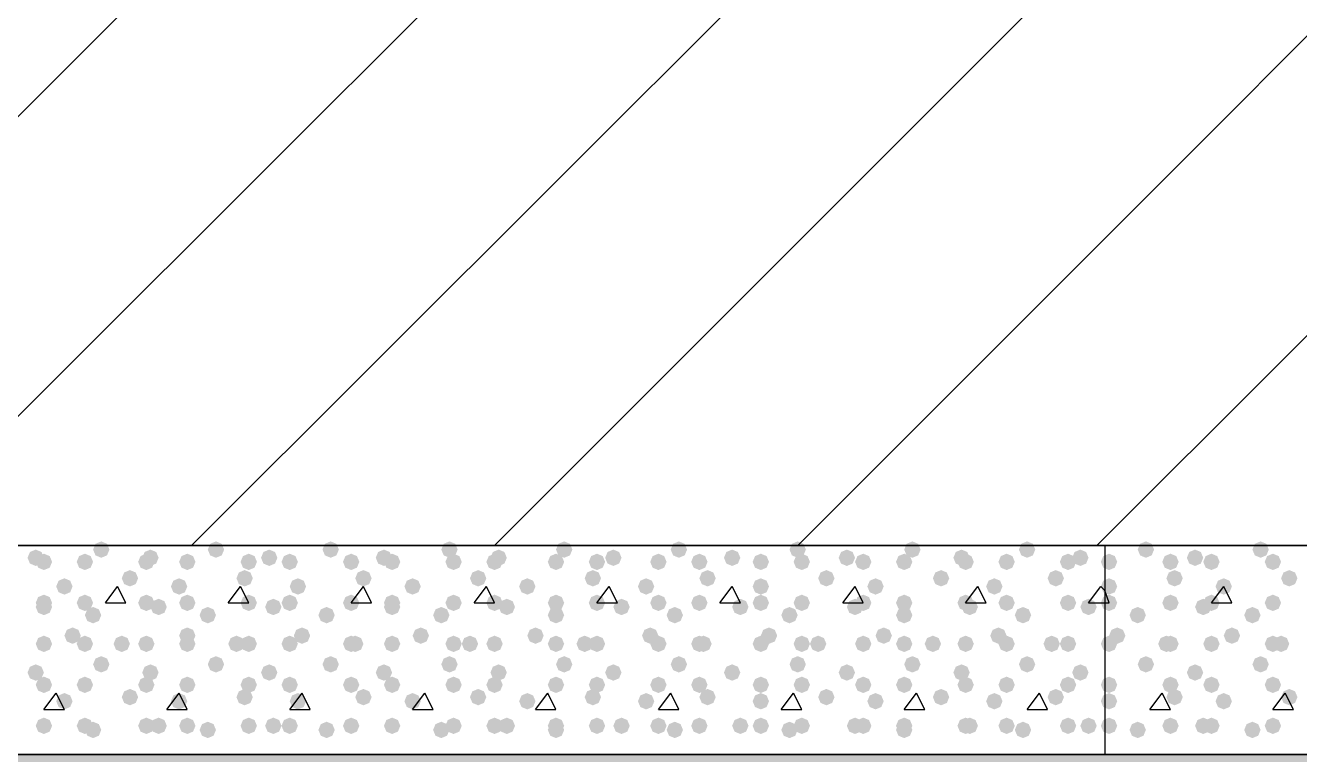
# Model space of a CAD drawing. Header units: millimetres. Extents: x 0 to 420, y 0 to 297.
# Drawn here: x 203.9 to 217.06, y 177.93 to 185.46 of the extents above; entities that cross this region are included whole.
import ezdxf

# ---------------------------------------------------------------- set-up
doc = ezdxf.new("R2010")
doc.units = ezdxf.units.MM
doc.layers.get('0').update_dxf_attribs({"linetype": 'CONTINUOUS'})

msp = doc.modelspace()

# ---------------------------------------------------------------- hatches: boundary and pattern name
at = {"true_color": 0x0000ff}
h = msp.add_hatch(color=0, dxfattribs=at)
edge = h.paths.add_edge_path(flags=0)
edge.add_line((205.613, 180.086), (224.705333, 199.136))
at = {"true_color": 0x000008}
for points in [[(204.766333, 180.043667), (204.741462, 179.983871), (204.681667, 179.959), (204.621871, 179.983871), (204.597, 180.043667), (204.621871, 180.103462), (204.681667, 180.128333), (204.741462, 180.103463)], [(205.951667, 180.043667), (205.926796, 179.983871), (205.867, 179.959), (205.807204, 179.983871), (205.782333, 180.043667), (205.807204, 180.103462), (205.867, 180.128333), (205.926796, 180.103463)], [(207.137, 180.043667), (207.112129, 179.983871), (207.052333, 179.959), (206.992538, 179.983871), (206.967667, 180.043667), (206.992537, 180.103462), (207.052333, 180.128333), (207.112129, 180.103463)], [(208.364667, 180.043667), (208.339796, 179.983871), (208.28, 179.959), (208.220204, 179.983871), (208.195333, 180.043667), (208.220204, 180.103462), (208.28, 180.128333), (208.339796, 180.103463)], [(209.55, 180.043667), (209.525129, 179.983871), (209.465333, 179.959), (209.405538, 179.983871), (209.380667, 180.043667), (209.405537, 180.103462), (209.465333, 180.128333), (209.525129, 180.103463)], [(210.735333, 180.043667), (210.710462, 179.983871), (210.650667, 179.959), (210.590871, 179.983871), (210.566, 180.043667), (210.590871, 180.103462), (210.650667, 180.128333), (210.710462, 180.103463)], [(211.963, 180.043667), (211.938129, 179.983871), (211.878333, 179.959), (211.818537, 179.983871), (211.793667, 180.043667), (211.818537, 180.103462), (211.878333, 180.128333), (211.938129, 180.103463)], [(213.148333, 180.043667), (213.123462, 179.983871), (213.063667, 179.959), (213.003871, 179.983871), (212.979, 180.043667), (213.003871, 180.103462), (213.063667, 180.128333), (213.123462, 180.103463)], [(214.333667, 180.043667), (214.308796, 179.983871), (214.249, 179.959), (214.189204, 179.983871), (214.164333, 180.043667), (214.189204, 180.103462), (214.249, 180.128333), (214.308796, 180.103463)], [(204.089, 179.959), (204.064129, 179.899204), (204.004333, 179.874333), (203.944538, 179.899204), (203.919667, 179.959), (203.944537, 180.018796), (204.004333, 180.043667), (204.064129, 180.018796)], [(204.173667, 179.916667), (204.148796, 179.856871), (204.089, 179.832), (204.029204, 179.856871), (204.004333, 179.916667), (204.029204, 179.976462), (204.089, 180.001333), (204.148796, 179.976463)], [(204.597, 179.916667), (204.572129, 179.856871), (204.512333, 179.832), (204.452538, 179.856871), (204.427667, 179.916667), (204.452537, 179.976462), (204.512333, 180.001333), (204.572129, 179.976463)], [(205.232, 179.916667), (205.207129, 179.856871), (205.147333, 179.832), (205.087538, 179.856871), (205.062667, 179.916667), (205.087537, 179.976462), (205.147333, 180.001333), (205.207129, 179.976463)], [(205.274333, 179.959), (205.249462, 179.899204), (205.189667, 179.874333), (205.129871, 179.899204), (205.105, 179.959), (205.129871, 180.018796), (205.189667, 180.043667), (205.249462, 180.018796)], [(205.655333, 179.916667), (205.630462, 179.856871), (205.570667, 179.832), (205.510871, 179.856871), (205.486, 179.916667), (205.510871, 179.976462), (205.570667, 180.001333), (205.630462, 179.976463)], [(206.290333, 179.916667), (206.265462, 179.856871), (206.205667, 179.832), (206.145871, 179.856871), (206.121, 179.916667), (206.145871, 179.976462), (206.205667, 180.001333), (206.265462, 179.976463)], [(206.502, 179.959), (206.477129, 179.899204), (206.417333, 179.874333), (206.357537, 179.899204), (206.332667, 179.959), (206.357537, 180.018796), (206.417333, 180.043667), (206.477129, 180.018796)], [(206.713667, 179.916667), (206.688796, 179.856871), (206.629, 179.832), (206.569204, 179.856871), (206.544333, 179.916667), (206.569204, 179.976462), (206.629, 180.001333), (206.688796, 179.976463)], [(207.348667, 179.916667), (207.323796, 179.856871), (207.264, 179.832), (207.204204, 179.856871), (207.179333, 179.916667), (207.204204, 179.976462), (207.264, 180.001333), (207.323796, 179.976463)], [(207.687333, 179.959), (207.662463, 179.899204), (207.602667, 179.874333), (207.542871, 179.899204), (207.518, 179.959), (207.542871, 180.018796), (207.602667, 180.043667), (207.662462, 180.018796)], [(207.772, 179.916667), (207.747129, 179.856871), (207.687333, 179.832), (207.627537, 179.856871), (207.602667, 179.916667), (207.627537, 179.976462), (207.687333, 180.001333), (207.747129, 179.976463)], [(208.407, 179.916667), (208.382129, 179.856871), (208.322333, 179.832), (208.262538, 179.856871), (208.237667, 179.916667), (208.262537, 179.976462), (208.322333, 180.001333), (208.382129, 179.976463)], [(208.830333, 179.916667), (208.805462, 179.856871), (208.745667, 179.832), (208.685871, 179.856871), (208.661, 179.916667), (208.685871, 179.976462), (208.745667, 180.001333), (208.805462, 179.976463)], [(208.872667, 179.959), (208.847796, 179.899204), (208.788, 179.874333), (208.728204, 179.899204), (208.703333, 179.959), (208.728204, 180.018796), (208.788, 180.043667), (208.847796, 180.018796)], [(209.465333, 179.916667), (209.440462, 179.856871), (209.380667, 179.832), (209.320871, 179.856871), (209.296, 179.916667), (209.320871, 179.976462), (209.380667, 180.001333), (209.440462, 179.976463)], [(209.888667, 179.916667), (209.863796, 179.856871), (209.804, 179.832), (209.744204, 179.856871), (209.719333, 179.916667), (209.744204, 179.976462), (209.804, 180.001333), (209.863796, 179.976463)], [(210.058, 179.959), (210.033129, 179.899204), (209.973333, 179.874333), (209.913538, 179.899204), (209.888667, 179.959), (209.913537, 180.018796), (209.973333, 180.043667), (210.033129, 180.018796)], [(210.523667, 179.916667), (210.498796, 179.856871), (210.439, 179.832), (210.379204, 179.856871), (210.354333, 179.916667), (210.379204, 179.976462), (210.439, 180.001333), (210.498796, 179.976463)], [(210.947, 179.916667), (210.922129, 179.856871), (210.862333, 179.832), (210.802538, 179.856871), (210.777667, 179.916667), (210.802537, 179.976462), (210.862333, 180.001333), (210.922129, 179.976463)], [(211.285667, 179.959), (211.260796, 179.899204), (211.201, 179.874333), (211.141204, 179.899204), (211.116333, 179.959), (211.141204, 180.018796), (211.201, 180.043667), (211.260796, 180.018796)], [(211.582, 179.916667), (211.557129, 179.856871), (211.497333, 179.832), (211.437537, 179.856871), (211.412667, 179.916667), (211.437537, 179.976462), (211.497333, 180.001333), (211.557129, 179.976463)], [(212.005333, 179.916667), (211.980462, 179.856871), (211.920667, 179.832), (211.860871, 179.856871), (211.836, 179.916667), (211.860871, 179.976462), (211.920667, 180.001333), (211.980462, 179.976463)], [(212.471, 179.959), (212.446129, 179.899204), (212.386333, 179.874333), (212.326538, 179.899204), (212.301667, 179.959), (212.326537, 180.018796), (212.386333, 180.043667), (212.446129, 180.018796)], [(212.640333, 179.916667), (212.615462, 179.856871), (212.555667, 179.832), (212.495871, 179.856871), (212.471, 179.916667), (212.495871, 179.976462), (212.555667, 180.001333), (212.615462, 179.976463)], [(213.063667, 179.916667), (213.038796, 179.856871), (212.979, 179.832), (212.919204, 179.856871), (212.894333, 179.916667), (212.919204, 179.976462), (212.979, 180.001333), (213.038796, 179.976463)], [(213.656333, 179.959), (213.631463, 179.899204), (213.571667, 179.874333), (213.511871, 179.899204), (213.487, 179.959), (213.511871, 180.018796), (213.571667, 180.043667), (213.631462, 180.018796)], [(213.698667, 179.916667), (213.673796, 179.856871), (213.614, 179.832), (213.554204, 179.856871), (213.529333, 179.916667), (213.554204, 179.976462), (213.614, 180.001333), (213.673796, 179.976463)], [(214.122, 179.916667), (214.097129, 179.856871), (214.037333, 179.832), (213.977537, 179.856871), (213.952667, 179.916667), (213.977537, 179.976462), (214.037333, 180.001333), (214.097129, 179.976463)], [(214.757, 179.916667), (214.732129, 179.856871), (214.672333, 179.832), (214.612537, 179.856871), (214.587667, 179.916667), (214.612537, 179.976462), (214.672333, 180.001333), (214.732129, 179.976463)], [(214.884, 179.959), (214.859129, 179.899204), (214.799333, 179.874333), (214.739538, 179.899204), (214.714667, 179.959), (214.739537, 180.018796), (214.799333, 180.043667), (214.859129, 180.018796)], [(204.385333, 179.662667), (204.360462, 179.602871), (204.300667, 179.578), (204.240871, 179.602871), (204.216, 179.662667), (204.240871, 179.722462), (204.300667, 179.747333), (204.360462, 179.722463)], [(205.062667, 179.747333), (205.037796, 179.687537), (204.978, 179.662667), (204.918204, 179.687537), (204.893333, 179.747333), (204.918204, 179.807129), (204.978, 179.832), (205.037796, 179.807129)], [(205.570667, 179.662667), (205.545796, 179.602871), (205.486, 179.578), (205.426204, 179.602871), (205.401333, 179.662667), (205.426204, 179.722462), (205.486, 179.747333), (205.545796, 179.722463)], [(206.248, 179.747333), (206.223129, 179.687537), (206.163333, 179.662667), (206.103538, 179.687537), (206.078667, 179.747333), (206.103537, 179.807129), (206.163333, 179.832), (206.223129, 179.807129)], [(206.798333, 179.662667), (206.773462, 179.602871), (206.713667, 179.578), (206.653871, 179.602871), (206.629, 179.662667), (206.653871, 179.722462), (206.713667, 179.747333), (206.773462, 179.722463)], [(207.475667, 179.747333), (207.450796, 179.687537), (207.391, 179.662667), (207.331204, 179.687537), (207.306333, 179.747333), (207.331204, 179.807129), (207.391, 179.832), (207.450796, 179.807129)], [(207.983667, 179.662667), (207.958796, 179.602871), (207.899, 179.578), (207.839204, 179.602871), (207.814333, 179.662667), (207.839204, 179.722462), (207.899, 179.747333), (207.958796, 179.722463)], [(208.661, 179.747333), (208.636129, 179.687537), (208.576333, 179.662667), (208.516538, 179.687537), (208.491667, 179.747333), (208.516537, 179.807129), (208.576333, 179.832), (208.636129, 179.807129)], [(209.169, 179.662667), (209.144129, 179.602871), (209.084333, 179.578), (209.024538, 179.602871), (208.999667, 179.662667), (209.024537, 179.722462), (209.084333, 179.747333), (209.144129, 179.722463)], [(209.846333, 179.747333), (209.821463, 179.687537), (209.761667, 179.662667), (209.701871, 179.687537), (209.677, 179.747333), (209.701871, 179.807129), (209.761667, 179.832), (209.821462, 179.807129)], [(210.396667, 179.662667), (210.371796, 179.602871), (210.312, 179.578), (210.252204, 179.602871), (210.227333, 179.662667), (210.252204, 179.722462), (210.312, 179.747333), (210.371796, 179.722463)], [(211.031667, 179.747333), (211.006796, 179.687537), (210.947, 179.662667), (210.887204, 179.687537), (210.862333, 179.747333), (210.887204, 179.807129), (210.947, 179.832), (211.006796, 179.807129)], [(211.582, 179.662667), (211.557129, 179.602871), (211.497333, 179.578), (211.437537, 179.602871), (211.412667, 179.662667), (211.437537, 179.722462), (211.497333, 179.747333), (211.557129, 179.722463)], [(212.259333, 179.747333), (212.234463, 179.687537), (212.174667, 179.662667), (212.114871, 179.687537), (212.09, 179.747333), (212.114871, 179.807129), (212.174667, 179.832), (212.234462, 179.807129)], [(212.767333, 179.662667), (212.742462, 179.602871), (212.682667, 179.578), (212.622871, 179.602871), (212.598, 179.662667), (212.622871, 179.722462), (212.682667, 179.747333), (212.742462, 179.722463)], [(213.444667, 179.747333), (213.419796, 179.687537), (213.36, 179.662667), (213.300204, 179.687537), (213.275333, 179.747333), (213.300204, 179.807129), (213.36, 179.832), (213.419796, 179.807129)], [(213.995, 179.662667), (213.970129, 179.602871), (213.910333, 179.578), (213.850538, 179.602871), (213.825667, 179.662667), (213.850537, 179.722462), (213.910333, 179.747333), (213.970129, 179.722463)], [(214.63, 179.747333), (214.605129, 179.687537), (214.545333, 179.662667), (214.485538, 179.687537), (214.460667, 179.747333), (214.485537, 179.807129), (214.545333, 179.832), (214.605129, 179.807129)], [(204.173667, 179.493333), (204.148796, 179.433538), (204.089, 179.408667), (204.029204, 179.433538), (204.004333, 179.493333), (204.029204, 179.553129), (204.089, 179.578), (204.148796, 179.553129)], [(204.173667, 179.451), (204.148796, 179.391204), (204.089, 179.366333), (204.029204, 179.391204), (204.004333, 179.451), (204.029204, 179.510796), (204.089, 179.535667), (204.148796, 179.510796)], [(204.597, 179.493333), (204.572129, 179.433538), (204.512333, 179.408667), (204.452538, 179.433538), (204.427667, 179.493333), (204.452537, 179.553129), (204.512333, 179.578), (204.572129, 179.553129)], [(204.681667, 179.366333), (204.656796, 179.306537), (204.597, 179.281667), (204.537204, 179.306537), (204.512333, 179.366333), (204.537204, 179.426129), (204.597, 179.451), (204.656796, 179.426129)], [(205.232, 179.493333), (205.207129, 179.433538), (205.147333, 179.408667), (205.087538, 179.433538), (205.062667, 179.493333), (205.087537, 179.553129), (205.147333, 179.578), (205.207129, 179.553129)], [(205.359, 179.451), (205.334129, 179.391204), (205.274333, 179.366333), (205.214538, 179.391204), (205.189667, 179.451), (205.214537, 179.510796), (205.274333, 179.535667), (205.334129, 179.510796)], [(205.655333, 179.493333), (205.630462, 179.433538), (205.570667, 179.408667), (205.510871, 179.433538), (205.486, 179.493333), (205.510871, 179.553129), (205.570667, 179.578), (205.630462, 179.553129)], [(205.867, 179.366333), (205.842129, 179.306537), (205.782333, 179.281667), (205.722537, 179.306537), (205.697667, 179.366333), (205.722537, 179.426129), (205.782333, 179.451), (205.842129, 179.426129)], [(206.290333, 179.493333), (206.265462, 179.433538), (206.205667, 179.408667), (206.145871, 179.433538), (206.121, 179.493333), (206.145871, 179.553129), (206.205667, 179.578), (206.265462, 179.553129)], [(206.544333, 179.451), (206.519463, 179.391204), (206.459667, 179.366333), (206.399871, 179.391204), (206.375, 179.451), (206.399871, 179.510796), (206.459667, 179.535667), (206.519462, 179.510796)], [(206.713667, 179.493333), (206.688796, 179.433538), (206.629, 179.408667), (206.569204, 179.433538), (206.544333, 179.493333), (206.569204, 179.553129), (206.629, 179.578), (206.688796, 179.553129)], [(207.094667, 179.366333), (207.069796, 179.306537), (207.01, 179.281667), (206.950204, 179.306537), (206.925333, 179.366333), (206.950204, 179.426129), (207.01, 179.451), (207.069796, 179.426129)], [(207.348667, 179.493333), (207.323796, 179.433538), (207.264, 179.408667), (207.204204, 179.433538), (207.179333, 179.493333), (207.204204, 179.553129), (207.264, 179.578), (207.323796, 179.553129)], [(207.772, 179.493333), (207.747129, 179.433538), (207.687333, 179.408667), (207.627537, 179.433538), (207.602667, 179.493333), (207.627537, 179.553129), (207.687333, 179.578), (207.747129, 179.553129)], [(207.772, 179.451), (207.747129, 179.391204), (207.687333, 179.366333), (207.627537, 179.391204), (207.602667, 179.451), (207.627537, 179.510796), (207.687333, 179.535667), (207.747129, 179.510796)], [(208.28, 179.366333), (208.255129, 179.306537), (208.195333, 179.281667), (208.135538, 179.306537), (208.110667, 179.366333), (208.135537, 179.426129), (208.195333, 179.451), (208.255129, 179.426129)], [(208.407, 179.493333), (208.382129, 179.433538), (208.322333, 179.408667), (208.262538, 179.433538), (208.237667, 179.493333), (208.262537, 179.553129), (208.322333, 179.578), (208.382129, 179.553129)], [(208.830333, 179.493333), (208.805462, 179.433538), (208.745667, 179.408667), (208.685871, 179.433538), (208.661, 179.493333), (208.685871, 179.553129), (208.745667, 179.578), (208.805462, 179.553129)], [(208.957333, 179.451), (208.932462, 179.391204), (208.872667, 179.366333), (208.812871, 179.391204), (208.788, 179.451), (208.812871, 179.510796), (208.872667, 179.535667), (208.932462, 179.510796)], [(209.465333, 179.493333), (209.440462, 179.433538), (209.380667, 179.408667), (209.320871, 179.433538), (209.296, 179.493333), (209.320871, 179.553129), (209.380667, 179.578), (209.440462, 179.553129)], [(209.465333, 179.366333), (209.440462, 179.306537), (209.380667, 179.281667), (209.320871, 179.306537), (209.296, 179.366333), (209.320871, 179.426129), (209.380667, 179.451), (209.440462, 179.426129)], [(209.888667, 179.493333), (209.863796, 179.433538), (209.804, 179.408667), (209.744204, 179.433538), (209.719333, 179.493333), (209.744204, 179.553129), (209.804, 179.578), (209.863796, 179.553129)], [(210.142667, 179.451), (210.117796, 179.391204), (210.058, 179.366333), (209.998204, 179.391204), (209.973333, 179.451), (209.998204, 179.510796), (210.058, 179.535667), (210.117796, 179.510796)], [(210.523667, 179.493333), (210.498796, 179.433538), (210.439, 179.408667), (210.379204, 179.433538), (210.354333, 179.493333), (210.379204, 179.553129), (210.439, 179.578), (210.498796, 179.553129)], [(210.693, 179.366333), (210.668129, 179.306537), (210.608333, 179.281667), (210.548538, 179.306537), (210.523667, 179.366333), (210.548537, 179.426129), (210.608333, 179.451), (210.668129, 179.426129)], [(210.947, 179.493333), (210.922129, 179.433538), (210.862333, 179.408667), (210.802538, 179.433538), (210.777667, 179.493333), (210.802537, 179.553129), (210.862333, 179.578), (210.922129, 179.553129)], [(211.370333, 179.451), (211.345462, 179.391204), (211.285667, 179.366333), (211.225871, 179.391204), (211.201, 179.451), (211.225871, 179.510796), (211.285667, 179.535667), (211.345462, 179.510796)], [(211.582, 179.493333), (211.557129, 179.433538), (211.497333, 179.408667), (211.437537, 179.433538), (211.412667, 179.493333), (211.437537, 179.553129), (211.497333, 179.578), (211.557129, 179.553129)], [(211.878333, 179.366333), (211.853462, 179.306537), (211.793667, 179.281667), (211.733871, 179.306537), (211.709, 179.366333), (211.733871, 179.426129), (211.793667, 179.451), (211.853462, 179.426129)], [(212.005333, 179.493333), (211.980462, 179.433538), (211.920667, 179.408667), (211.860871, 179.433538), (211.836, 179.493333), (211.860871, 179.553129), (211.920667, 179.578), (211.980462, 179.553129)], [(212.555667, 179.451), (212.530796, 179.391204), (212.471, 179.366333), (212.411204, 179.391204), (212.386333, 179.451), (212.411204, 179.510796), (212.471, 179.535667), (212.530796, 179.510796)], [(212.640333, 179.493333), (212.615462, 179.433538), (212.555667, 179.408667), (212.495871, 179.433538), (212.471, 179.493333), (212.495871, 179.553129), (212.555667, 179.578), (212.615462, 179.553129)], [(213.063667, 179.493333), (213.038796, 179.433538), (212.979, 179.408667), (212.919204, 179.433538), (212.894333, 179.493333), (212.919204, 179.553129), (212.979, 179.578), (213.038796, 179.553129)], [(213.063667, 179.366333), (213.038796, 179.306537), (212.979, 179.281667), (212.919204, 179.306537), (212.894333, 179.366333), (212.919204, 179.426129), (212.979, 179.451), (213.038796, 179.426129)], [(213.698667, 179.493333), (213.673796, 179.433538), (213.614, 179.408667), (213.554204, 179.433538), (213.529333, 179.493333), (213.554204, 179.553129), (213.614, 179.578), (213.673796, 179.553129)], [(213.741, 179.451), (213.716129, 179.391204), (213.656333, 179.366333), (213.596538, 179.391204), (213.571667, 179.451), (213.596537, 179.510796), (213.656333, 179.535667), (213.716129, 179.510796)], [(214.122, 179.493333), (214.097129, 179.433538), (214.037333, 179.408667), (213.977537, 179.433538), (213.952667, 179.493333), (213.977537, 179.553129), (214.037333, 179.578), (214.097129, 179.553129)], [(214.291333, 179.366333), (214.266462, 179.306537), (214.206667, 179.281667), (214.146871, 179.306537), (214.122, 179.366333), (214.146871, 179.426129), (214.206667, 179.451), (214.266462, 179.426129)], [(214.757, 179.493333), (214.732129, 179.433538), (214.672333, 179.408667), (214.612537, 179.433538), (214.587667, 179.493333), (214.612537, 179.553129), (214.672333, 179.578), (214.732129, 179.553129)], [(214.968667, 179.451), (214.943796, 179.391204), (214.884, 179.366333), (214.824204, 179.391204), (214.799333, 179.451), (214.824204, 179.510796), (214.884, 179.535667), (214.943796, 179.510796)], [(204.47, 179.154667), (204.445129, 179.094871), (204.385333, 179.07), (204.325538, 179.094871), (204.300667, 179.154667), (204.325537, 179.214462), (204.385333, 179.239333), (204.445129, 179.214463)], [(205.655333, 179.154667), (205.630462, 179.094871), (205.570667, 179.07), (205.510871, 179.094871), (205.486, 179.154667), (205.510871, 179.214462), (205.570667, 179.239333), (205.630462, 179.214463)], [(206.840667, 179.154667), (206.815796, 179.094871), (206.756, 179.07), (206.696204, 179.094871), (206.671333, 179.154667), (206.696204, 179.214462), (206.756, 179.239333), (206.815796, 179.214463)], [(208.068333, 179.154667), (208.043462, 179.094871), (207.983667, 179.07), (207.923871, 179.094871), (207.899, 179.154667), (207.923871, 179.214462), (207.983667, 179.239333), (208.043462, 179.214463)], [(209.253667, 179.154667), (209.228796, 179.094871), (209.169, 179.07), (209.109204, 179.094871), (209.084333, 179.154667), (209.109204, 179.214462), (209.169, 179.239333), (209.228796, 179.214463)], [(210.439, 179.154667), (210.414129, 179.094871), (210.354333, 179.07), (210.294537, 179.094871), (210.269667, 179.154667), (210.294537, 179.214462), (210.354333, 179.239333), (210.414129, 179.214463)], [(211.666667, 179.154667), (211.641796, 179.094871), (211.582, 179.07), (211.522204, 179.094871), (211.497333, 179.154667), (211.522204, 179.214462), (211.582, 179.239333), (211.641796, 179.214463)], [(212.852, 179.154667), (212.827129, 179.094871), (212.767333, 179.07), (212.707538, 179.094871), (212.682667, 179.154667), (212.707537, 179.214462), (212.767333, 179.239333), (212.827129, 179.214463)], [(214.037333, 179.154667), (214.012462, 179.094871), (213.952667, 179.07), (213.892871, 179.094871), (213.868, 179.154667), (213.892871, 179.214462), (213.952667, 179.239333), (214.012462, 179.214463)], [(204.173667, 179.07), (204.148796, 179.010204), (204.089, 178.985333), (204.029204, 179.010204), (204.004333, 179.07), (204.029204, 179.129796), (204.089, 179.154667), (204.148796, 179.129796)], [(204.597, 179.07), (204.572129, 179.010204), (204.512333, 178.985333), (204.452538, 179.010204), (204.427667, 179.07), (204.452537, 179.129796), (204.512333, 179.154667), (204.572129, 179.129796)], [(204.978, 179.07), (204.953129, 179.010204), (204.893333, 178.985333), (204.833538, 179.010204), (204.808667, 179.07), (204.833537, 179.129796), (204.893333, 179.154667), (204.953129, 179.129796)], [(205.232, 179.07), (205.207129, 179.010204), (205.147333, 178.985333), (205.087538, 179.010204), (205.062667, 179.07), (205.087537, 179.129796), (205.147333, 179.154667), (205.207129, 179.129796)], [(205.655333, 179.07), (205.630462, 179.010204), (205.570667, 178.985333), (205.510871, 179.010204), (205.486, 179.07), (205.510871, 179.129796), (205.570667, 179.154667), (205.630462, 179.129796)], [(206.163333, 179.07), (206.138463, 179.010204), (206.078667, 178.985333), (206.018871, 179.010204), (205.994, 179.07), (206.018871, 179.129796), (206.078667, 179.154667), (206.138462, 179.129796)], [(206.290333, 179.07), (206.265462, 179.010204), (206.205667, 178.985333), (206.145871, 179.010204), (206.121, 179.07), (206.145871, 179.129796), (206.205667, 179.154667), (206.265462, 179.129796)], [(206.713667, 179.07), (206.688796, 179.010204), (206.629, 178.985333), (206.569204, 179.010204), (206.544333, 179.07), (206.569204, 179.129796), (206.629, 179.154667), (206.688796, 179.129796)], [(207.348667, 179.07), (207.323796, 179.010204), (207.264, 178.985333), (207.204204, 179.010204), (207.179333, 179.07), (207.204204, 179.129796), (207.264, 179.154667), (207.323796, 179.129796)], [(207.391, 179.07), (207.366129, 179.010204), (207.306333, 178.985333), (207.246538, 179.010204), (207.221667, 179.07), (207.246537, 179.129796), (207.306333, 179.154667), (207.366129, 179.129796)], [(207.772, 179.07), (207.747129, 179.010204), (207.687333, 178.985333), (207.627537, 179.010204), (207.602667, 179.07), (207.627537, 179.129796), (207.687333, 179.154667), (207.747129, 179.129796)], [(208.407, 179.07), (208.382129, 179.010204), (208.322333, 178.985333), (208.262538, 179.010204), (208.237667, 179.07), (208.262537, 179.129796), (208.322333, 179.154667), (208.382129, 179.129796)], [(208.576333, 179.07), (208.551462, 179.010204), (208.491667, 178.985333), (208.431871, 179.010204), (208.407, 179.07), (208.431871, 179.129796), (208.491667, 179.154667), (208.551462, 179.129796)], [(208.830333, 179.07), (208.805462, 179.010204), (208.745667, 178.985333), (208.685871, 179.010204), (208.661, 179.07), (208.685871, 179.129796), (208.745667, 179.154667), (208.805462, 179.129796)], [(209.465333, 179.07), (209.440462, 179.010204), (209.380667, 178.985333), (209.320871, 179.010204), (209.296, 179.07), (209.320871, 179.129796), (209.380667, 179.154667), (209.440462, 179.129796)], [(209.761667, 179.07), (209.736796, 179.010204), (209.677, 178.985333), (209.617204, 179.010204), (209.592333, 179.07), (209.617204, 179.129796), (209.677, 179.154667), (209.736796, 179.129796)], [(209.888667, 179.07), (209.863796, 179.010204), (209.804, 178.985333), (209.744204, 179.010204), (209.719333, 179.07), (209.744204, 179.129796), (209.804, 179.154667), (209.863796, 179.129796)], [(210.523667, 179.07), (210.498796, 179.010204), (210.439, 178.985333), (210.379204, 179.010204), (210.354333, 179.07), (210.379204, 179.129796), (210.439, 179.154667), (210.498796, 179.129796)], [(210.947, 179.07), (210.922129, 179.010204), (210.862333, 178.985333), (210.802538, 179.010204), (210.777667, 179.07), (210.802537, 179.129796), (210.862333, 179.154667), (210.922129, 179.129796)], [(210.989333, 179.07), (210.964463, 179.010204), (210.904667, 178.985333), (210.844871, 179.010204), (210.82, 179.07), (210.844871, 179.129796), (210.904667, 179.154667), (210.964462, 179.129796)], [(211.582, 179.07), (211.557129, 179.010204), (211.497333, 178.985333), (211.437537, 179.010204), (211.412667, 179.07), (211.437537, 179.129796), (211.497333, 179.154667), (211.557129, 179.129796)], [(212.005333, 179.07), (211.980462, 179.010204), (211.920667, 178.985333), (211.860871, 179.010204), (211.836, 179.07), (211.860871, 179.129796), (211.920667, 179.154667), (211.980462, 179.129796)], [(212.174667, 179.07), (212.149796, 179.010204), (212.09, 178.985333), (212.030204, 179.010204), (212.005333, 179.07), (212.030204, 179.129796), (212.09, 179.154667), (212.149796, 179.129796)], [(212.640333, 179.07), (212.615462, 179.010204), (212.555667, 178.985333), (212.495871, 179.010204), (212.471, 179.07), (212.495871, 179.129796), (212.555667, 179.154667), (212.615462, 179.129796)], [(213.063667, 179.07), (213.038796, 179.010204), (212.979, 178.985333), (212.919204, 179.010204), (212.894333, 179.07), (212.919204, 179.129796), (212.979, 179.154667), (213.038796, 179.129796)], [(213.36, 179.07), (213.335129, 179.010204), (213.275333, 178.985333), (213.215538, 179.010204), (213.190667, 179.07), (213.215537, 179.129796), (213.275333, 179.154667), (213.335129, 179.129796)], [(213.698667, 179.07), (213.673796, 179.010204), (213.614, 178.985333), (213.554204, 179.010204), (213.529333, 179.07), (213.554204, 179.129796), (213.614, 179.154667), (213.673796, 179.129796)], [(214.122, 179.07), (214.097129, 179.010204), (214.037333, 178.985333), (213.977537, 179.010204), (213.952667, 179.07), (213.977537, 179.129796), (214.037333, 179.154667), (214.097129, 179.129796)], [(214.587667, 179.07), (214.562796, 179.010204), (214.503, 178.985333), (214.443204, 179.010204), (214.418333, 179.07), (214.443204, 179.129796), (214.503, 179.154667), (214.562796, 179.129796)], [(214.757, 179.07), (214.732129, 179.010204), (214.672333, 178.985333), (214.612537, 179.010204), (214.587667, 179.07), (214.612537, 179.129796), (214.672333, 179.154667), (214.732129, 179.129796)], [(204.766333, 178.858333), (204.741462, 178.798537), (204.681667, 178.773667), (204.621871, 178.798537), (204.597, 178.858333), (204.621871, 178.918129), (204.681667, 178.943), (204.741462, 178.918129)], [(205.951667, 178.858333), (205.926796, 178.798537), (205.867, 178.773667), (205.807204, 178.798537), (205.782333, 178.858333), (205.807204, 178.918129), (205.867, 178.943), (205.926796, 178.918129)], [(207.137, 178.858333), (207.112129, 178.798537), (207.052333, 178.773667), (206.992538, 178.798537), (206.967667, 178.858333), (206.992537, 178.918129), (207.052333, 178.943), (207.112129, 178.918129)], [(208.364667, 178.858333), (208.339796, 178.798537), (208.28, 178.773667), (208.220204, 178.798537), (208.195333, 178.858333), (208.220204, 178.918129), (208.28, 178.943), (208.339796, 178.918129)], [(209.55, 178.858333), (209.525129, 178.798537), (209.465333, 178.773667), (209.405538, 178.798537), (209.380667, 178.858333), (209.405537, 178.918129), (209.465333, 178.943), (209.525129, 178.918129)], [(210.735333, 178.858333), (210.710462, 178.798537), (210.650667, 178.773667), (210.590871, 178.798537), (210.566, 178.858333), (210.590871, 178.918129), (210.650667, 178.943), (210.710462, 178.918129)], [(211.963, 178.858333), (211.938129, 178.798537), (211.878333, 178.773667), (211.818537, 178.798537), (211.793667, 178.858333), (211.818537, 178.918129), (211.878333, 178.943), (211.938129, 178.918129)], [(213.148333, 178.858333), (213.123462, 178.798537), (213.063667, 178.773667), (213.003871, 178.798537), (212.979, 178.858333), (213.003871, 178.918129), (213.063667, 178.943), (213.123462, 178.918129)], [(214.333667, 178.858333), (214.308796, 178.798537), (214.249, 178.773667), (214.189204, 178.798537), (214.164333, 178.858333), (214.189204, 178.918129), (214.249, 178.943), (214.308796, 178.918129)], [(204.089, 178.773667), (204.064129, 178.713871), (204.004333, 178.689), (203.944538, 178.713871), (203.919667, 178.773667), (203.944537, 178.833462), (204.004333, 178.858333), (204.064129, 178.833463)], [(205.274333, 178.773667), (205.249462, 178.713871), (205.189667, 178.689), (205.129871, 178.713871), (205.105, 178.773667), (205.129871, 178.833462), (205.189667, 178.858333), (205.249462, 178.833463)], [(206.502, 178.773667), (206.477129, 178.713871), (206.417333, 178.689), (206.357537, 178.713871), (206.332667, 178.773667), (206.357537, 178.833462), (206.417333, 178.858333), (206.477129, 178.833463)], [(207.687333, 178.773667), (207.662463, 178.713871), (207.602667, 178.689), (207.542871, 178.713871), (207.518, 178.773667), (207.542871, 178.833462), (207.602667, 178.858333), (207.662462, 178.833463)], [(208.872667, 178.773667), (208.847796, 178.713871), (208.788, 178.689), (208.728204, 178.713871), (208.703333, 178.773667), (208.728204, 178.833462), (208.788, 178.858333), (208.847796, 178.833463)], [(210.058, 178.773667), (210.033129, 178.713871), (209.973333, 178.689), (209.913538, 178.713871), (209.888667, 178.773667), (209.913537, 178.833462), (209.973333, 178.858333), (210.033129, 178.833463)], [(211.285667, 178.773667), (211.260796, 178.713871), (211.201, 178.689), (211.141204, 178.713871), (211.116333, 178.773667), (211.141204, 178.833462), (211.201, 178.858333), (211.260796, 178.833463)], [(212.471, 178.773667), (212.446129, 178.713871), (212.386333, 178.689), (212.326538, 178.713871), (212.301667, 178.773667), (212.326537, 178.833462), (212.386333, 178.858333), (212.446129, 178.833463)], [(213.656333, 178.773667), (213.631463, 178.713871), (213.571667, 178.689), (213.511871, 178.713871), (213.487, 178.773667), (213.511871, 178.833462), (213.571667, 178.858333), (213.631462, 178.833463)], [(214.884, 178.773667), (214.859129, 178.713871), (214.799333, 178.689), (214.739538, 178.713871), (214.714667, 178.773667), (214.739537, 178.833462), (214.799333, 178.858333), (214.859129, 178.833463)], [(204.173667, 178.646667), (204.148796, 178.586871), (204.089, 178.562), (204.029204, 178.586871), (204.004333, 178.646667), (204.029204, 178.706462), (204.089, 178.731333), (204.148796, 178.706463)], [(204.597, 178.646667), (204.572129, 178.586871), (204.512333, 178.562), (204.452538, 178.586871), (204.427667, 178.646667), (204.452537, 178.706462), (204.512333, 178.731333), (204.572129, 178.706463)], [(205.232, 178.646667), (205.207129, 178.586871), (205.147333, 178.562), (205.087538, 178.586871), (205.062667, 178.646667), (205.087537, 178.706462), (205.147333, 178.731333), (205.207129, 178.706463)], [(205.655333, 178.646667), (205.630462, 178.586871), (205.570667, 178.562), (205.510871, 178.586871), (205.486, 178.646667), (205.510871, 178.706462), (205.570667, 178.731333), (205.630462, 178.706463)], [(206.290333, 178.646667), (206.265462, 178.586871), (206.205667, 178.562), (206.145871, 178.586871), (206.121, 178.646667), (206.145871, 178.706462), (206.205667, 178.731333), (206.265462, 178.706463)], [(206.713667, 178.646667), (206.688796, 178.586871), (206.629, 178.562), (206.569204, 178.586871), (206.544333, 178.646667), (206.569204, 178.706462), (206.629, 178.731333), (206.688796, 178.706463)], [(207.348667, 178.646667), (207.323796, 178.586871), (207.264, 178.562), (207.204204, 178.586871), (207.179333, 178.646667), (207.204204, 178.706462), (207.264, 178.731333), (207.323796, 178.706463)], [(207.772, 178.646667), (207.747129, 178.586871), (207.687333, 178.562), (207.627537, 178.586871), (207.602667, 178.646667), (207.627537, 178.706462), (207.687333, 178.731333), (207.747129, 178.706463)], [(208.407, 178.646667), (208.382129, 178.586871), (208.322333, 178.562), (208.262538, 178.586871), (208.237667, 178.646667), (208.262537, 178.706462), (208.322333, 178.731333), (208.382129, 178.706463)], [(208.830333, 178.646667), (208.805462, 178.586871), (208.745667, 178.562), (208.685871, 178.586871), (208.661, 178.646667), (208.685871, 178.706462), (208.745667, 178.731333), (208.805462, 178.706463)], [(209.465333, 178.646667), (209.440462, 178.586871), (209.380667, 178.562), (209.320871, 178.586871), (209.296, 178.646667), (209.320871, 178.706462), (209.380667, 178.731333), (209.440462, 178.706463)], [(209.888667, 178.646667), (209.863796, 178.586871), (209.804, 178.562), (209.744204, 178.586871), (209.719333, 178.646667), (209.744204, 178.706462), (209.804, 178.731333), (209.863796, 178.706463)], [(210.523667, 178.646667), (210.498796, 178.586871), (210.439, 178.562), (210.379204, 178.586871), (210.354333, 178.646667), (210.379204, 178.706462), (210.439, 178.731333), (210.498796, 178.706463)], [(210.947, 178.646667), (210.922129, 178.586871), (210.862333, 178.562), (210.802538, 178.586871), (210.777667, 178.646667), (210.802537, 178.706462), (210.862333, 178.731333), (210.922129, 178.706463)], [(211.582, 178.646667), (211.557129, 178.586871), (211.497333, 178.562), (211.437537, 178.586871), (211.412667, 178.646667), (211.437537, 178.706462), (211.497333, 178.731333), (211.557129, 178.706463)], [(212.005333, 178.646667), (211.980462, 178.586871), (211.920667, 178.562), (211.860871, 178.586871), (211.836, 178.646667), (211.860871, 178.706462), (211.920667, 178.731333), (211.980462, 178.706463)], [(212.640333, 178.646667), (212.615462, 178.586871), (212.555667, 178.562), (212.495871, 178.586871), (212.471, 178.646667), (212.495871, 178.706462), (212.555667, 178.731333), (212.615462, 178.706463)], [(213.063667, 178.646667), (213.038796, 178.586871), (212.979, 178.562), (212.919204, 178.586871), (212.894333, 178.646667), (212.919204, 178.706462), (212.979, 178.731333), (213.038796, 178.706463)], [(213.698667, 178.646667), (213.673796, 178.586871), (213.614, 178.562), (213.554204, 178.586871), (213.529333, 178.646667), (213.554204, 178.706462), (213.614, 178.731333), (213.673796, 178.706463)], [(214.122, 178.646667), (214.097129, 178.586871), (214.037333, 178.562), (213.977537, 178.586871), (213.952667, 178.646667), (213.977537, 178.706462), (214.037333, 178.731333), (214.097129, 178.706463)], [(214.757, 178.646667), (214.732129, 178.586871), (214.672333, 178.562), (214.612537, 178.586871), (214.587667, 178.646667), (214.612537, 178.706462), (214.672333, 178.731333), (214.732129, 178.706463)], [(204.385333, 178.477333), (204.360462, 178.417537), (204.300667, 178.392667), (204.240871, 178.417537), (204.216, 178.477333), (204.240871, 178.537129), (204.300667, 178.562), (204.360462, 178.537129)], [(205.062667, 178.519667), (205.037796, 178.459871), (204.978, 178.435), (204.918204, 178.459871), (204.893333, 178.519667), (204.918204, 178.579462), (204.978, 178.604333), (205.037796, 178.579463)], [(205.570667, 178.477333), (205.545796, 178.417537), (205.486, 178.392667), (205.426204, 178.417537), (205.401333, 178.477333), (205.426204, 178.537129), (205.486, 178.562), (205.545796, 178.537129)], [(206.248, 178.519667), (206.223129, 178.459871), (206.163333, 178.435), (206.103538, 178.459871), (206.078667, 178.519667), (206.103537, 178.579462), (206.163333, 178.604333), (206.223129, 178.579463)], [(206.798333, 178.477333), (206.773462, 178.417537), (206.713667, 178.392667), (206.653871, 178.417537), (206.629, 178.477333), (206.653871, 178.537129), (206.713667, 178.562), (206.773462, 178.537129)], [(207.475667, 178.519667), (207.450796, 178.459871), (207.391, 178.435), (207.331204, 178.459871), (207.306333, 178.519667), (207.331204, 178.579462), (207.391, 178.604333), (207.450796, 178.579463)], [(207.983667, 178.477333), (207.958796, 178.417537), (207.899, 178.392667), (207.839204, 178.417537), (207.814333, 178.477333), (207.839204, 178.537129), (207.899, 178.562), (207.958796, 178.537129)], [(208.661, 178.519667), (208.636129, 178.459871), (208.576333, 178.435), (208.516538, 178.459871), (208.491667, 178.519667), (208.516537, 178.579462), (208.576333, 178.604333), (208.636129, 178.579463)], [(209.169, 178.477333), (209.144129, 178.417537), (209.084333, 178.392667), (209.024538, 178.417537), (208.999667, 178.477333), (209.024537, 178.537129), (209.084333, 178.562), (209.144129, 178.537129)], [(209.846333, 178.519667), (209.821463, 178.459871), (209.761667, 178.435), (209.701871, 178.459871), (209.677, 178.519667), (209.701871, 178.579462), (209.761667, 178.604333), (209.821462, 178.579463)], [(210.396667, 178.477333), (210.371796, 178.417537), (210.312, 178.392667), (210.252204, 178.417537), (210.227333, 178.477333), (210.252204, 178.537129), (210.312, 178.562), (210.371796, 178.537129)], [(211.031667, 178.519667), (211.006796, 178.459871), (210.947, 178.435), (210.887204, 178.459871), (210.862333, 178.519667), (210.887204, 178.579462), (210.947, 178.604333), (211.006796, 178.579463)], [(211.582, 178.477333), (211.557129, 178.417537), (211.497333, 178.392667), (211.437537, 178.417537), (211.412667, 178.477333), (211.437537, 178.537129), (211.497333, 178.562), (211.557129, 178.537129)], [(212.259333, 178.519667), (212.234463, 178.459871), (212.174667, 178.435), (212.114871, 178.459871), (212.09, 178.519667), (212.114871, 178.579462), (212.174667, 178.604333), (212.234462, 178.579463)], [(212.767333, 178.477333), (212.742462, 178.417537), (212.682667, 178.392667), (212.622871, 178.417537), (212.598, 178.477333), (212.622871, 178.537129), (212.682667, 178.562), (212.742462, 178.537129)], [(213.444667, 178.519667), (213.419796, 178.459871), (213.36, 178.435), (213.300204, 178.459871), (213.275333, 178.519667), (213.300204, 178.579462), (213.36, 178.604333), (213.419796, 178.579463)], [(213.995, 178.477333), (213.970129, 178.417537), (213.910333, 178.392667), (213.850538, 178.417537), (213.825667, 178.477333), (213.850537, 178.537129), (213.910333, 178.562), (213.970129, 178.537129)], [(214.63, 178.519667), (214.605129, 178.459871), (214.545333, 178.435), (214.485538, 178.459871), (214.460667, 178.519667), (214.485537, 178.579462), (214.545333, 178.604333), (214.605129, 178.579463)], [(204.173667, 178.223333), (204.148796, 178.163537), (204.089, 178.138667), (204.029204, 178.163537), (204.004333, 178.223333), (204.029204, 178.283129), (204.089, 178.308), (204.148796, 178.283129)], [(204.173667, 178.223333), (204.148796, 178.163537), (204.089, 178.138667), (204.029204, 178.163537), (204.004333, 178.223333), (204.029204, 178.283129), (204.089, 178.308), (204.148796, 178.283129)], [(204.597, 178.223333), (204.572129, 178.163537), (204.512333, 178.138667), (204.452538, 178.163537), (204.427667, 178.223333), (204.452537, 178.283129), (204.512333, 178.308), (204.572129, 178.283129)], [(204.681667, 178.181), (204.656796, 178.121204), (204.597, 178.096333), (204.537204, 178.121204), (204.512333, 178.181), (204.537204, 178.240796), (204.597, 178.265667), (204.656796, 178.240796)], [(205.232, 178.223333), (205.207129, 178.163537), (205.147333, 178.138667), (205.087538, 178.163537), (205.062667, 178.223333), (205.087537, 178.283129), (205.147333, 178.308), (205.207129, 178.283129)], [(205.359, 178.223333), (205.334129, 178.163537), (205.274333, 178.138667), (205.214538, 178.163537), (205.189667, 178.223333), (205.214537, 178.283129), (205.274333, 178.308), (205.334129, 178.283129)], [(205.655333, 178.223333), (205.630462, 178.163537), (205.570667, 178.138667), (205.510871, 178.163537), (205.486, 178.223333), (205.510871, 178.283129), (205.570667, 178.308), (205.630462, 178.283129)], [(205.867, 178.181), (205.842129, 178.121204), (205.782333, 178.096333), (205.722537, 178.121204), (205.697667, 178.181), (205.722537, 178.240796), (205.782333, 178.265667), (205.842129, 178.240796)], [(206.290333, 178.223333), (206.265462, 178.163537), (206.205667, 178.138667), (206.145871, 178.163537), (206.121, 178.223333), (206.145871, 178.283129), (206.205667, 178.308), (206.265462, 178.283129)], [(206.544333, 178.223333), (206.519463, 178.163537), (206.459667, 178.138667), (206.399871, 178.163537), (206.375, 178.223333), (206.399871, 178.283129), (206.459667, 178.308), (206.519462, 178.283129)], [(206.713667, 178.223333), (206.688796, 178.163537), (206.629, 178.138667), (206.569204, 178.163537), (206.544333, 178.223333), (206.569204, 178.283129), (206.629, 178.308), (206.688796, 178.283129)], [(207.094667, 178.181), (207.069796, 178.121204), (207.01, 178.096333), (206.950204, 178.121204), (206.925333, 178.181), (206.950204, 178.240796), (207.01, 178.265667), (207.069796, 178.240796)], [(207.348667, 178.223333), (207.323796, 178.163537), (207.264, 178.138667), (207.204204, 178.163537), (207.179333, 178.223333), (207.204204, 178.283129), (207.264, 178.308), (207.323796, 178.283129)], [(207.772, 178.223333), (207.747129, 178.163537), (207.687333, 178.138667), (207.627537, 178.163537), (207.602667, 178.223333), (207.627537, 178.283129), (207.687333, 178.308), (207.747129, 178.283129)], [(207.772, 178.223333), (207.747129, 178.163537), (207.687333, 178.138667), (207.627537, 178.163537), (207.602667, 178.223333), (207.627537, 178.283129), (207.687333, 178.308), (207.747129, 178.283129)], [(208.28, 178.181), (208.255129, 178.121204), (208.195333, 178.096333), (208.135538, 178.121204), (208.110667, 178.181), (208.135537, 178.240796), (208.195333, 178.265667), (208.255129, 178.240796)], [(208.407, 178.223333), (208.382129, 178.163537), (208.322333, 178.138667), (208.262538, 178.163537), (208.237667, 178.223333), (208.262537, 178.283129), (208.322333, 178.308), (208.382129, 178.283129)], [(208.830333, 178.223333), (208.805462, 178.163537), (208.745667, 178.138667), (208.685871, 178.163537), (208.661, 178.223333), (208.685871, 178.283129), (208.745667, 178.308), (208.805462, 178.283129)], [(208.957333, 178.223333), (208.932462, 178.163537), (208.872667, 178.138667), (208.812871, 178.163537), (208.788, 178.223333), (208.812871, 178.283129), (208.872667, 178.308), (208.932462, 178.283129)], [(209.465333, 178.223333), (209.440462, 178.163537), (209.380667, 178.138667), (209.320871, 178.163537), (209.296, 178.223333), (209.320871, 178.283129), (209.380667, 178.308), (209.440462, 178.283129)], [(209.465333, 178.181), (209.440462, 178.121204), (209.380667, 178.096333), (209.320871, 178.121204), (209.296, 178.181), (209.320871, 178.240796), (209.380667, 178.265667), (209.440462, 178.240796)], [(209.888667, 178.223333), (209.863796, 178.163537), (209.804, 178.138667), (209.744204, 178.163537), (209.719333, 178.223333), (209.744204, 178.283129), (209.804, 178.308), (209.863796, 178.283129)], [(210.142667, 178.223333), (210.117796, 178.163537), (210.058, 178.138667), (209.998204, 178.163537), (209.973333, 178.223333), (209.998204, 178.283129), (210.058, 178.308), (210.117796, 178.283129)], [(210.523667, 178.223333), (210.498796, 178.163537), (210.439, 178.138667), (210.379204, 178.163537), (210.354333, 178.223333), (210.379204, 178.283129), (210.439, 178.308), (210.498796, 178.283129)], [(210.693, 178.181), (210.668129, 178.121204), (210.608333, 178.096333), (210.548538, 178.121204), (210.523667, 178.181), (210.548537, 178.240796), (210.608333, 178.265667), (210.668129, 178.240796)], [(210.947, 178.223333), (210.922129, 178.163537), (210.862333, 178.138667), (210.802538, 178.163537), (210.777667, 178.223333), (210.802537, 178.283129), (210.862333, 178.308), (210.922129, 178.283129)], [(211.370333, 178.223333), (211.345462, 178.163537), (211.285667, 178.138667), (211.225871, 178.163537), (211.201, 178.223333), (211.225871, 178.283129), (211.285667, 178.308), (211.345462, 178.283129)], [(211.582, 178.223333), (211.557129, 178.163537), (211.497333, 178.138667), (211.437537, 178.163537), (211.412667, 178.223333), (211.437537, 178.283129), (211.497333, 178.308), (211.557129, 178.283129)], [(211.878333, 178.181), (211.853462, 178.121204), (211.793667, 178.096333), (211.733871, 178.121204), (211.709, 178.181), (211.733871, 178.240796), (211.793667, 178.265667), (211.853462, 178.240796)], [(212.005333, 178.223333), (211.980462, 178.163537), (211.920667, 178.138667), (211.860871, 178.163537), (211.836, 178.223333), (211.860871, 178.283129), (211.920667, 178.308), (211.980462, 178.283129)], [(212.555667, 178.223333), (212.530796, 178.163537), (212.471, 178.138667), (212.411204, 178.163537), (212.386333, 178.223333), (212.411204, 178.283129), (212.471, 178.308), (212.530796, 178.283129)], [(212.640333, 178.223333), (212.615462, 178.163537), (212.555667, 178.138667), (212.495871, 178.163537), (212.471, 178.223333), (212.495871, 178.283129), (212.555667, 178.308), (212.615462, 178.283129)], [(213.063667, 178.223333), (213.038796, 178.163537), (212.979, 178.138667), (212.919204, 178.163537), (212.894333, 178.223333), (212.919204, 178.283129), (212.979, 178.308), (213.038796, 178.283129)], [(213.063667, 178.181), (213.038796, 178.121204), (212.979, 178.096333), (212.919204, 178.121204), (212.894333, 178.181), (212.919204, 178.240796), (212.979, 178.265667), (213.038796, 178.240796)], [(213.698667, 178.223333), (213.673796, 178.163537), (213.614, 178.138667), (213.554204, 178.163537), (213.529333, 178.223333), (213.554204, 178.283129), (213.614, 178.308), (213.673796, 178.283129)], [(213.741, 178.223333), (213.716129, 178.163537), (213.656333, 178.138667), (213.596538, 178.163537), (213.571667, 178.223333), (213.596537, 178.283129), (213.656333, 178.308), (213.716129, 178.283129)], [(214.122, 178.223333), (214.097129, 178.163537), (214.037333, 178.138667), (213.977537, 178.163537), (213.952667, 178.223333), (213.977537, 178.283129), (214.037333, 178.308), (214.097129, 178.283129)], [(214.291333, 178.181), (214.266462, 178.121204), (214.206667, 178.096333), (214.146871, 178.121204), (214.122, 178.181), (214.146871, 178.240796), (214.206667, 178.265667), (214.266462, 178.240796)], [(214.757, 178.223333), (214.732129, 178.163537), (214.672333, 178.138667), (214.612537, 178.163537), (214.587667, 178.223333), (214.612537, 178.283129), (214.672333, 178.308), (214.732129, 178.283129)], [(214.968667, 178.223333), (214.943796, 178.163537), (214.884, 178.138667), (214.824204, 178.163537), (214.799333, 178.223333), (214.824204, 178.283129), (214.884, 178.308), (214.943796, 178.283129)]]:
    msp.add_hatch(color=0, dxfattribs=at).paths.add_polyline_path(points, flags=0)
at = {"true_color": 0x000007}
for points in [[(215.561333, 180.043667), (215.536462, 179.983871), (215.476667, 179.959), (215.416871, 179.983871), (215.392, 180.043667), (215.416871, 180.103462), (215.476667, 180.128333), (215.536462, 180.103463)], [(216.746667, 180.043667), (216.721796, 179.983871), (216.662, 179.959), (216.602204, 179.983871), (216.577333, 180.043667), (216.602204, 180.103462), (216.662, 180.128333), (216.721796, 180.103463)], [(215.180333, 179.916667), (215.155462, 179.856871), (215.095667, 179.832), (215.035871, 179.856871), (215.011, 179.916667), (215.035871, 179.976462), (215.095667, 180.001333), (215.155462, 179.976463)], [(215.815333, 179.916667), (215.790462, 179.856871), (215.730667, 179.832), (215.670871, 179.856871), (215.646, 179.916667), (215.670871, 179.976462), (215.730667, 180.001333), (215.790462, 179.976463)], [(216.069333, 179.959), (216.044463, 179.899204), (215.984667, 179.874333), (215.924871, 179.899204), (215.9, 179.959), (215.924871, 180.018796), (215.984667, 180.043667), (216.044462, 180.018796)], [(216.238667, 179.916667), (216.213796, 179.856871), (216.154, 179.832), (216.094204, 179.856871), (216.069333, 179.916667), (216.094204, 179.976462), (216.154, 180.001333), (216.213796, 179.976463)], [(216.873667, 179.916667), (216.848796, 179.856871), (216.789, 179.832), (216.729204, 179.856871), (216.704333, 179.916667), (216.729204, 179.976462), (216.789, 180.001333), (216.848796, 179.976463)], [(215.180333, 179.662667), (215.155462, 179.602871), (215.095667, 179.578), (215.035871, 179.602871), (215.011, 179.662667), (215.035871, 179.722462), (215.095667, 179.747333), (215.155462, 179.722463)], [(215.857667, 179.747333), (215.832796, 179.687537), (215.773, 179.662667), (215.713204, 179.687537), (215.688333, 179.747333), (215.713204, 179.807129), (215.773, 179.832), (215.832796, 179.807129)], [(216.365667, 179.662667), (216.340796, 179.602871), (216.281, 179.578), (216.221204, 179.602871), (216.196333, 179.662667), (216.221204, 179.722462), (216.281, 179.747333), (216.340796, 179.722463)], [(217.043, 179.747333), (217.018129, 179.687537), (216.958333, 179.662667), (216.898538, 179.687537), (216.873667, 179.747333), (216.898537, 179.807129), (216.958333, 179.832), (217.018129, 179.807129)], [(215.180333, 179.493333), (215.155462, 179.433538), (215.095667, 179.408667), (215.035871, 179.433538), (215.011, 179.493333), (215.035871, 179.553129), (215.095667, 179.578), (215.155462, 179.553129)], [(215.476667, 179.366333), (215.451796, 179.306537), (215.392, 179.281667), (215.332204, 179.306537), (215.307333, 179.366333), (215.332204, 179.426129), (215.392, 179.451), (215.451796, 179.426129)], [(215.815333, 179.493333), (215.790462, 179.433538), (215.730667, 179.408667), (215.670871, 179.433538), (215.646, 179.493333), (215.670871, 179.553129), (215.730667, 179.578), (215.790462, 179.553129)], [(216.154, 179.451), (216.129129, 179.391204), (216.069333, 179.366333), (216.009538, 179.391204), (215.984667, 179.451), (216.009537, 179.510796), (216.069333, 179.535667), (216.129129, 179.510796)], [(216.238667, 179.493333), (216.213796, 179.433538), (216.154, 179.408667), (216.094204, 179.433538), (216.069333, 179.493333), (216.094204, 179.553129), (216.154, 179.578), (216.213796, 179.553129)], [(216.662, 179.366333), (216.637129, 179.306537), (216.577333, 179.281667), (216.517538, 179.306537), (216.492667, 179.366333), (216.517537, 179.426129), (216.577333, 179.451), (216.637129, 179.426129)], [(216.873667, 179.493333), (216.848796, 179.433538), (216.789, 179.408667), (216.729204, 179.433538), (216.704333, 179.493333), (216.729204, 179.553129), (216.789, 179.578), (216.848796, 179.553129)], [(215.265, 179.154667), (215.240129, 179.094871), (215.180333, 179.07), (215.120538, 179.094871), (215.095667, 179.154667), (215.120537, 179.214462), (215.180333, 179.239333), (215.240129, 179.214463)], [(216.450333, 179.154667), (216.425462, 179.094871), (216.365667, 179.07), (216.305871, 179.094871), (216.281, 179.154667), (216.305871, 179.214462), (216.365667, 179.239333), (216.425462, 179.214463)], [(215.180333, 179.07), (215.155462, 179.010204), (215.095667, 178.985333), (215.035871, 179.010204), (215.011, 179.07), (215.035871, 179.129796), (215.095667, 179.154667), (215.155462, 179.129796)], [(215.773, 179.07), (215.748129, 179.010204), (215.688333, 178.985333), (215.628537, 179.010204), (215.603667, 179.07), (215.628537, 179.129796), (215.688333, 179.154667), (215.748129, 179.129796)], [(215.815333, 179.07), (215.790462, 179.010204), (215.730667, 178.985333), (215.670871, 179.010204), (215.646, 179.07), (215.670871, 179.129796), (215.730667, 179.154667), (215.790462, 179.129796)], [(216.238667, 179.07), (216.213796, 179.010204), (216.154, 178.985333), (216.094204, 179.010204), (216.069333, 179.07), (216.094204, 179.129796), (216.154, 179.154667), (216.213796, 179.129796)], [(216.873667, 179.07), (216.848796, 179.010204), (216.789, 178.985333), (216.729204, 179.010204), (216.704333, 179.07), (216.729204, 179.129796), (216.789, 179.154667), (216.848796, 179.129796)], [(216.958333, 179.07), (216.933462, 179.010204), (216.873667, 178.985333), (216.813871, 179.010204), (216.789, 179.07), (216.813871, 179.129796), (216.873667, 179.154667), (216.933462, 179.129796)], [(215.561333, 178.858333), (215.536462, 178.798537), (215.476667, 178.773667), (215.416871, 178.798537), (215.392, 178.858333), (215.416871, 178.918129), (215.476667, 178.943), (215.536462, 178.918129)], [(216.746667, 178.858333), (216.721796, 178.798537), (216.662, 178.773667), (216.602204, 178.798537), (216.577333, 178.858333), (216.602204, 178.918129), (216.662, 178.943), (216.721796, 178.918129)], [(216.069333, 178.773667), (216.044463, 178.713871), (215.984667, 178.689), (215.924871, 178.713871), (215.9, 178.773667), (215.924871, 178.833462), (215.984667, 178.858333), (216.044462, 178.833463)], [(215.180333, 178.646667), (215.155462, 178.586871), (215.095667, 178.562), (215.035871, 178.586871), (215.011, 178.646667), (215.035871, 178.706462), (215.095667, 178.731333), (215.155462, 178.706463)], [(215.815333, 178.646667), (215.790462, 178.586871), (215.730667, 178.562), (215.670871, 178.586871), (215.646, 178.646667), (215.670871, 178.706462), (215.730667, 178.731333), (215.790462, 178.706463)], [(216.238667, 178.646667), (216.213796, 178.586871), (216.154, 178.562), (216.094204, 178.586871), (216.069333, 178.646667), (216.094204, 178.706462), (216.154, 178.731333), (216.213796, 178.706463)], [(216.873667, 178.646667), (216.848796, 178.586871), (216.789, 178.562), (216.729204, 178.586871), (216.704333, 178.646667), (216.729204, 178.706462), (216.789, 178.731333), (216.848796, 178.706463)], [(215.180333, 178.477333), (215.155462, 178.417537), (215.095667, 178.392667), (215.035871, 178.417537), (215.011, 178.477333), (215.035871, 178.537129), (215.095667, 178.562), (215.155462, 178.537129)], [(215.857667, 178.519667), (215.832796, 178.459871), (215.773, 178.435), (215.713204, 178.459871), (215.688333, 178.519667), (215.713204, 178.579462), (215.773, 178.604333), (215.832796, 178.579463)], [(216.365667, 178.477333), (216.340796, 178.417537), (216.281, 178.392667), (216.221204, 178.417537), (216.196333, 178.477333), (216.221204, 178.537129), (216.281, 178.562), (216.340796, 178.537129)], [(217.043, 178.519667), (217.018129, 178.459871), (216.958333, 178.435), (216.898538, 178.459871), (216.873667, 178.519667), (216.898537, 178.579462), (216.958333, 178.604333), (217.018129, 178.579463)], [(215.180333, 178.223333), (215.155462, 178.163537), (215.095667, 178.138667), (215.035871, 178.163537), (215.011, 178.223333), (215.035871, 178.283129), (215.095667, 178.308), (215.155462, 178.283129)], [(215.476667, 178.181), (215.451796, 178.121204), (215.392, 178.096333), (215.332204, 178.121204), (215.307333, 178.181), (215.332204, 178.240796), (215.392, 178.265667), (215.451796, 178.240796)], [(215.815333, 178.223333), (215.790462, 178.163537), (215.730667, 178.138667), (215.670871, 178.163537), (215.646, 178.223333), (215.670871, 178.283129), (215.730667, 178.308), (215.790462, 178.283129)], [(216.154, 178.223333), (216.129129, 178.163537), (216.069333, 178.138667), (216.009538, 178.163537), (215.984667, 178.223333), (216.009537, 178.283129), (216.069333, 178.308), (216.129129, 178.283129)], [(216.238667, 178.223333), (216.213796, 178.163537), (216.154, 178.138667), (216.094204, 178.163537), (216.069333, 178.223333), (216.094204, 178.283129), (216.154, 178.308), (216.213796, 178.283129)], [(216.662, 178.181), (216.637129, 178.121204), (216.577333, 178.096333), (216.517538, 178.121204), (216.492667, 178.181), (216.517537, 178.240796), (216.577333, 178.265667), (216.637129, 178.240796)], [(216.873667, 178.223333), (216.848796, 178.163537), (216.789, 178.138667), (216.729204, 178.163537), (216.704333, 178.223333), (216.729204, 178.283129), (216.789, 178.308), (216.848796, 178.283129)]]:
    msp.add_hatch(color=0, dxfattribs=at).paths.add_polyline_path(points, flags=0)
at = {"true_color": 0x000008}
h = msp.add_hatch(color=0, dxfattribs=at)
h.paths.add_polyline_path([(378.544667, 177.927), (32.469667, 177.927), (378.544667, 165.946667)], flags=0)
h.paths.add_polyline_path([(32.469667, 177.927), (378.544667, 165.946667), (32.469667, 165.946667)], flags=0)

# ---------------------------------------------------------------- linework, layer by layer
at = {"color": 0, "true_color": 0x000007}
for points in [[(31.369, 201.252667), (31.369, 177.927), (379.603, 177.927), (379.603, 201.252667), (217.17, 201.252667), (217.17, 222.461667), (193.844333, 222.461667), (193.844333, 201.252667)], [(31.369, 201.252667), (31.369, 177.927), (379.603, 177.927), (379.603, 201.252667), (217.17, 201.252667), (217.17, 222.461667), (193.844333, 222.461667), (193.844333, 201.252667)], [(33.528002, 199.135999), (195.961001, 199.135999), (195.961001, 220.344999), (215.053334, 220.344999), (215.053334, 199.135999), (377.486334, 199.135999), (377.486334, 180.085999), (33.528002, 180.085999)], [(215.053333, 180.086), (215.053333, 177.927), (217.17, 177.927), (217.17, 180.086)]]:
    msp.add_lwpolyline(points, close=True, dxfattribs=at)
at = {"color": 0, "true_color": 0x0000fd}
msp.add_lwpolyline([(33.528, 180.086), (377.486333, 180.086), (377.486333, 199.136), (215.053333, 199.136), (215.053333, 220.345), (195.961, 220.345), (195.961, 199.136), (33.528, 199.136)], close=True, dxfattribs=at)
at = {"color": 0, "true_color": 0x000002}
for points in [[(199.39, 180.086), (218.44, 199.136)], [(202.480333, 180.086), (221.572667, 199.136)], [(205.613, 180.086), (224.705333, 199.136)], [(208.745667, 180.086), (227.795667, 199.136)], [(211.878333, 180.086), (230.928333, 199.136)], [(214.968667, 180.086), (234.061, 199.136)]]:
    msp.add_lwpolyline(points, dxfattribs=at)
at = {"color": 0, "true_color": 0x000007}
for points in [[(215.053333, 180.086), (195.961, 180.086)], [(215.095667, 179.493333), (215.053333, 179.620333)], [(216.154, 179.493333), (216.281, 179.662667)], [(216.365667, 179.493333), (216.281, 179.662667)], [(215.053333, 179.493333), (215.095667, 179.493333)], [(216.154, 179.493333), (216.365667, 179.493333)], [(215.519, 178.392667), (215.646, 178.562)], [(215.730667, 178.392667), (215.646, 178.562)], [(216.789, 178.392667), (216.916, 178.562)], [(217.000667, 178.392667), (216.916, 178.562)], [(215.519, 178.392667), (215.730667, 178.392667)], [(216.789, 178.392667), (217.000667, 178.392667)], [(195.961, 177.927), (215.053333, 177.927)]]:
    msp.add_lwpolyline(points, dxfattribs=at)
at = {"color": 0, "true_color": 0x000008}
for points in [[(204.724, 179.493333), (204.851, 179.662667)], [(204.935667, 179.493333), (204.851, 179.662667)], [(205.994, 179.493333), (206.121, 179.662667)], [(206.205667, 179.493333), (206.121, 179.662667)], [(207.264, 179.493333), (207.391, 179.662667)], [(207.475667, 179.493333), (207.391, 179.662667)], [(208.534, 179.493333), (208.661, 179.662667)], [(208.745667, 179.493333), (208.661, 179.662667)], [(209.804, 179.493333), (209.931, 179.662667)], [(210.015667, 179.493333), (209.931, 179.662667)], [(211.074, 179.493333), (211.201, 179.662667)], [(211.285667, 179.493333), (211.201, 179.662667)], [(212.344, 179.493333), (212.471, 179.662667)], [(212.555667, 179.493333), (212.471, 179.662667)], [(213.614, 179.493333), (213.741, 179.662667)], [(213.825667, 179.493333), (213.741, 179.662667)], [(214.884, 179.493333), (215.011, 179.662667)], [(215.053333, 179.620333), (215.011, 179.662667)], [(204.724, 179.493333), (204.935667, 179.493333)], [(205.994, 179.493333), (206.205667, 179.493333)], [(207.264, 179.493333), (207.475667, 179.493333)], [(208.534, 179.493333), (208.745667, 179.493333)], [(209.804, 179.493333), (210.015667, 179.493333)], [(211.074, 179.493333), (211.285667, 179.493333)], [(212.344, 179.493333), (212.555667, 179.493333)], [(213.614, 179.493333), (213.825667, 179.493333)], [(214.884, 179.493333), (215.053333, 179.493333)], [(204.089, 178.392667), (204.216, 178.562)], [(204.300667, 178.392667), (204.216, 178.562)], [(205.359, 178.392667), (205.486, 178.562)], [(205.570667, 178.392667), (205.486, 178.562)], [(206.629, 178.392667), (206.756, 178.562)], [(206.840667, 178.392667), (206.756, 178.562)], [(207.899, 178.392667), (208.026, 178.562)], [(208.110667, 178.392667), (208.026, 178.562)], [(209.169, 178.392667), (209.296, 178.562)], [(209.380667, 178.392667), (209.296, 178.562)], [(210.439, 178.392667), (210.566, 178.562)], [(210.650667, 178.392667), (210.566, 178.562)], [(211.709, 178.392667), (211.836, 178.562)], [(211.920667, 178.392667), (211.836, 178.562)], [(212.979, 178.392667), (213.106, 178.562)], [(213.190667, 178.392667), (213.106, 178.562)], [(214.249, 178.392667), (214.376, 178.562)], [(214.460667, 178.392667), (214.376, 178.562)], [(204.089, 178.392667), (204.300667, 178.392667)], [(205.359, 178.392667), (205.570667, 178.392667)], [(206.629, 178.392667), (206.840667, 178.392667)], [(207.899, 178.392667), (208.110667, 178.392667)], [(209.169, 178.392667), (209.380667, 178.392667)], [(210.439, 178.392667), (210.650667, 178.392667)], [(211.709, 178.392667), (211.920667, 178.392667)], [(212.979, 178.392667), (213.190667, 178.392667)], [(214.249, 178.392667), (214.460667, 178.392667)]]:
    msp.add_lwpolyline(points, dxfattribs=at)
msp.add_lwpolyline([(378.544667, 177.927), (32.469667, 177.927), (378.544667, 165.946667)], close=True, dxfattribs=at)

doc.saveas('drawing.dxf')
